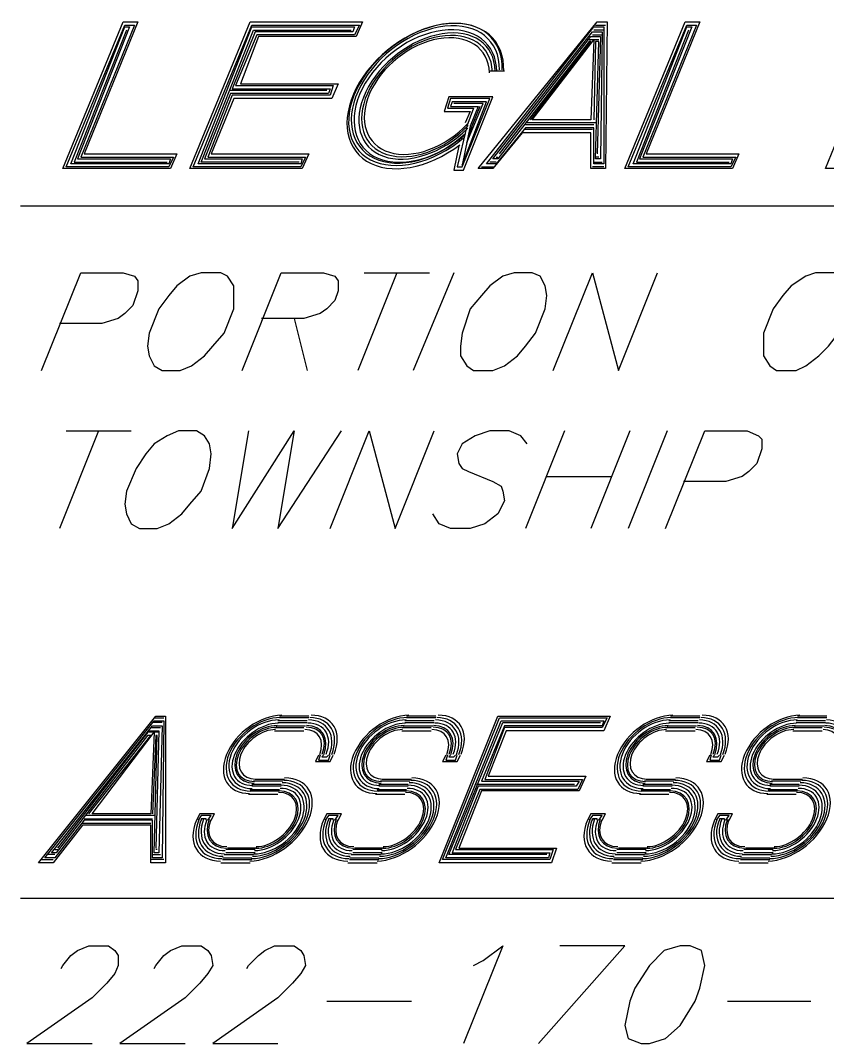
# Model space of a CAD drawing. Header units: feet. Extents: x 7 to 2308, y -319 to 1396.
# Drawn here: x 810.13 to 836.53, y 362.48 to 395.95 of the extents above; entities that cross this region are included whole.
import ezdxf

# ---------------------------------------------------------------- set-up
doc = ezdxf.new("R2010")
doc.units = ezdxf.units.FT
doc.header["$MEASUREMENT"] = 0
doc.layers.add('PDF_TBLKTXT', color=7, linetype='Continuous')

msp = doc.modelspace()

# ---------------------------------------------------------------- linework, layer by layer
at = {"layer": 'PDF_TBLKTXT', "lineweight": 30}
for points in [[(811.513, 391.108), (813.486, 395.906), (813.966, 395.906), (812.207, 391.588), (815.245, 391.588), (815.032, 391.108)], [(811.62, 391.161), (813.539, 395.799), (813.859, 395.799), (812.1, 391.481), (815.139, 391.481), (814.979, 391.161)], [(811.78, 391.268), (813.539, 395.746), (813.699, 395.746), (811.993, 391.428), (815.032, 391.428), (814.979, 391.268)], [(815.672, 391.108), (817.644, 395.906), (821.323, 395.906), (821.109, 395.426), (817.911, 395.426), (817.324, 393.88), (820.523, 393.88), (820.31, 393.4), (817.111, 393.4), (816.365, 391.588), (819.563, 391.588), (819.35, 391.108)], [(815.778, 391.161), (817.698, 395.799), (821.216, 395.799), (821.056, 395.48), (817.857, 395.48), (817.164, 393.827), (820.363, 393.827), (820.256, 393.507), (817.058, 393.507), (816.258, 391.481), (819.457, 391.481), (819.297, 391.161)], [(815.938, 391.268), (817.698, 395.746), (821.056, 395.746), (821.003, 395.586), (817.804, 395.586), (817.058, 393.72), (820.256, 393.72), (820.203, 393.56), (817.004, 393.56), (816.152, 391.428), (819.35, 391.428), (819.297, 391.268)], [(825.108, 391.108), (828.999, 395.906), (829.319, 395.906), (829.266, 391.108), (828.786, 391.108), (828.786, 392.281), (826.547, 392.281), (825.587, 391.108)], [(825.694, 391.268), (825.374, 391.268), (828.893, 395.746), (829.213, 395.746), (829.213, 391.268), (828.893, 391.268), (828.893, 392.441), (826.654, 392.441)], [(829.906, 391.108), (831.878, 395.906), (832.358, 395.906), (830.599, 391.588), (833.637, 391.588), (833.424, 391.108)], [(830.012, 391.161), (831.931, 395.799), (832.251, 395.799), (830.492, 391.481), (833.531, 391.481), (833.371, 391.161)], [(830.172, 391.268), (831.931, 395.746), (832.091, 395.746), (830.385, 391.428), (833.424, 391.428), (833.371, 391.268)], [(826.867, 392.707), (828.893, 395.32), (828.786, 392.707)], [(825.481, 393.4), (824.201, 393.4), (824.095, 393.081), (824.948, 393.081), (824.734, 392.494), (824.415, 391.161), (824.575, 391.161)], [(825.374, 393.294), (824.255, 393.294), (824.201, 393.134), (825.108, 393.134), (824.841, 392.494), (824.575, 391.215)], [(816.045, 387.696), (815.672, 387.59), (815.245, 387.27), (814.979, 386.95), (814.659, 386.523), (814.339, 385.724), (814.286, 385.297), (814.339, 384.977), (814.499, 384.658), (814.765, 384.498), (815.352, 384.498), (815.725, 384.658), (816.152, 384.977), (816.418, 385.297), (816.791, 385.724), (817.111, 386.523), (817.111, 386.95), (817.111, 387.27), (816.898, 387.59), (816.685, 387.696)], [(826.281, 387.696), (825.907, 387.59), (825.481, 387.27), (825.214, 386.95), (824.841, 386.523), (824.575, 385.724), (824.521, 385.297), (824.521, 384.977), (824.734, 384.658), (824.948, 384.498), (825.587, 384.498), (825.961, 384.658), (826.387, 384.977), (826.654, 385.297), (826.974, 385.724), (827.293, 386.523), (827.347, 386.95), (827.293, 387.27), (827.133, 387.59), (826.867, 387.696)], [(836.143, 387.696), (835.823, 387.59), (835.343, 387.27), (835.077, 386.95), (834.757, 386.523), (834.437, 385.724), (834.437, 385.297), (834.437, 384.977), (834.65, 384.658), (834.863, 384.498), (835.503, 384.498), (835.823, 384.658), (836.25, 384.977), (836.569, 385.297), (836.889, 385.724), (837.209, 386.523), (837.209, 386.95), (837.209, 387.27), (836.996, 387.59), (836.783, 387.696)], [(815.299, 382.525), (814.925, 382.365), (814.499, 382.099), (814.232, 381.779), (813.912, 381.299), (813.593, 380.553), (813.539, 380.126), (813.593, 379.806), (813.753, 379.486), (814.019, 379.327), (814.605, 379.327), (814.979, 379.486), (815.405, 379.806), (815.672, 380.126), (816.045, 380.553), (816.311, 381.299), (816.365, 381.779), (816.311, 382.099), (816.152, 382.365), (815.885, 382.525)], [(810.714, 368.398), (814.552, 373.196), (814.872, 373.196), (814.872, 368.398), (814.392, 368.398), (814.392, 369.624), (812.153, 369.624), (811.194, 368.398)], [(811.247, 368.558), (810.927, 368.558), (814.499, 373.036), (814.819, 373.036), (814.765, 368.558), (814.446, 368.558), (814.446, 369.784), (812.207, 369.784)], [(823.828, 368.398), (825.747, 373.196), (829.426, 373.196), (829.213, 372.716), (826.014, 372.716), (825.428, 371.223), (828.626, 371.223), (828.413, 370.744), (825.214, 370.744), (824.468, 368.878), (827.667, 368.878), (827.507, 368.398)], [(823.935, 368.504), (825.801, 373.142), (829.319, 373.142), (829.159, 372.823), (825.961, 372.823), (825.321, 371.117), (828.52, 371.117), (828.36, 370.797), (825.161, 370.797), (824.361, 368.824), (827.56, 368.824), (827.453, 368.504)], [(824.041, 368.558), (825.854, 373.036), (829.213, 373.036), (829.159, 372.876), (825.961, 372.876), (825.214, 371.063), (828.413, 371.063), (828.306, 370.903), (825.108, 370.903), (824.255, 368.718), (827.453, 368.718), (827.4, 368.558)], [(812.473, 369.997), (814.499, 372.663), (814.392, 369.997)], [(831.718, 365.679), (831.185, 365.519), (830.705, 365.039), (830.225, 364.293), (830.066, 363.866), (829.906, 363.067), (830.012, 362.64), (830.439, 362.48), (830.705, 362.48), (831.238, 362.64), (831.718, 363.067), (832.198, 363.866), (832.358, 364.293), (832.518, 365.039), (832.411, 365.519), (832.038, 365.679)]]:
    msp.add_lwpolyline(points, close=True, dxfattribs=at)
for points in [[(828.946, 395.799), (829.266, 395.799)], [(838.542, 391.108), (836.463, 391.108), (838.435, 395.906), (840.514, 395.906)], [(813.593, 395.64), (811.887, 391.321), (814.925, 391.321)], [(819.244, 391.321), (816.045, 391.321), (817.751, 395.64), (820.949, 395.64)], [(826.814, 392.707), (828.786, 395.266), (828.733, 395.266), (825.747, 391.428), (825.587, 391.428), (828.839, 395.586), (829.159, 395.586), (829.106, 391.428), (828.946, 391.428), (829.053, 395.266), (828.946, 395.266), (828.893, 392.707)], [(825.801, 391.588), (828.786, 395.426), (829.106, 395.426), (828.999, 391.588)], [(829.053, 395.32), (828.733, 395.32)], [(828.839, 395.48), (829.159, 395.48)], [(829.213, 395.64), (828.893, 395.64)], [(831.985, 395.64), (830.279, 391.321), (833.317, 391.321)], [(825.481, 394.307), (825.961, 394.307)], [(820.15, 393.667), (816.951, 393.667)], [(824.468, 391.854), (824.308, 391.055), (824.628, 391.055), (825.587, 393.454), (824.148, 393.454), (823.988, 392.974), (824.841, 392.974), (824.681, 392.601)], [(825.161, 393.134), (824.894, 392.494), (824.734, 391.961), (825.268, 393.241), (824.308, 393.241)], [(828.839, 392.388), (826.6, 392.388)], [(826.654, 392.548), (828.893, 392.548)], [(828.946, 392.601), (826.707, 392.601)], [(825.694, 391.321), (825.481, 391.321)], [(825.694, 391.481), (825.747, 391.481)], [(828.893, 391.321), (829.159, 391.321)], [(829.053, 391.481), (828.946, 391.481)], [(825.214, 391.161), (825.641, 391.161)], [(829.213, 391.161), (828.839, 391.161)], [(879.538, 389.882), (810.127, 389.882)], [(810.82, 384.498), (812.1, 387.696), (813.486, 387.696), (813.859, 387.59), (813.966, 387.43), (813.966, 387.11), (813.806, 386.63), (813.539, 386.363), (813.326, 386.204), (812.793, 386.044), (811.407, 386.044)], [(817.378, 384.498), (818.657, 387.696), (820.043, 387.696), (820.416, 387.59), (820.523, 387.43), (820.523, 387.11), (820.416, 386.79), (820.15, 386.523), (819.937, 386.363), (819.403, 386.204), (818.017, 386.204)], [(822.442, 387.696), (821.163, 384.498)], [(821.376, 387.696), (823.508, 387.696)], [(824.308, 387.696), (822.975, 384.498)], [(827.56, 384.498), (828.839, 387.696), (829.692, 384.498), (830.972, 387.696)], [(819.084, 386.204), (819.51, 384.498)], [(812.686, 382.525), (811.407, 379.327)], [(811.62, 382.525), (813.753, 382.525)], [(817.591, 382.525), (817.058, 379.327), (819.084, 382.525), (818.55, 379.327), (820.63, 382.525)], [(820.256, 379.327), (821.536, 382.525), (822.389, 379.327), (823.668, 382.525)], [(826.707, 382.099), (826.494, 382.365), (826.121, 382.525), (825.481, 382.525), (825.001, 382.365), (824.575, 382.099), (824.415, 381.779), (824.468, 381.459), (824.575, 381.299), (824.788, 381.192), (825.587, 380.873), (825.854, 380.713), (825.907, 380.553), (825.961, 380.233), (825.747, 379.806), (825.321, 379.486), (824.841, 379.327), (824.201, 379.327), (823.828, 379.486), (823.615, 379.806)], [(827.933, 382.525), (826.654, 379.327)], [(830.066, 382.525), (828.786, 379.327)], [(831.292, 382.525), (830.012, 379.327)], [(831.238, 379.327), (832.518, 382.525), (833.904, 382.525), (834.277, 382.365), (834.384, 382.259), (834.384, 381.939), (834.224, 381.459), (833.957, 381.192), (833.744, 381.032), (833.211, 380.873), (831.825, 380.873)], [(827.347, 381.032), (829.479, 381.032)], [(814.765, 372.983), (814.446, 372.983)], [(814.499, 373.142), (814.819, 373.142)], [(819.51, 373.036), (818.55, 373.036)], [(818.55, 372.983), (819.51, 372.983)], [(819.563, 373.196), (818.604, 373.196)], [(819.563, 373.142), (818.604, 373.142)], [(823.668, 373.036), (822.709, 373.036)], [(822.709, 372.983), (823.668, 372.983)], [(823.722, 373.196), (822.762, 373.196)], [(823.722, 373.142), (822.762, 373.142)], [(827.347, 368.664), (824.148, 368.664), (825.907, 372.983), (829.106, 372.983)], [(832.305, 373.036), (831.345, 373.036)], [(831.345, 372.983), (832.305, 372.983)], [(832.358, 373.196), (831.398, 373.196)], [(832.358, 373.142), (831.398, 373.142)], [(836.463, 373.036), (835.503, 373.036)], [(835.503, 372.983), (836.463, 372.983)], [(836.516, 373.196), (835.557, 373.196)], [(836.516, 373.142), (835.557, 373.142)], [(812.366, 369.997), (814.392, 372.556), (814.286, 372.556), (811.3, 368.718), (811.14, 368.718), (814.446, 372.876), (814.765, 372.876), (814.659, 368.718), (814.499, 368.718), (814.605, 372.556), (814.552, 372.556), (814.446, 369.997)], [(811.354, 368.878), (814.339, 372.716), (814.659, 372.716), (814.552, 368.878)], [(814.659, 372.663), (814.339, 372.663)], [(814.392, 372.823), (814.712, 372.823)], [(818.444, 372.823), (819.403, 372.823)], [(818.444, 372.716), (819.403, 372.716)], [(818.497, 372.876), (819.457, 372.876)], [(822.602, 372.823), (823.562, 372.823)], [(822.602, 372.716), (823.562, 372.716)], [(822.655, 372.876), (823.615, 372.876)], [(831.238, 372.823), (832.198, 372.823)], [(831.238, 372.716), (832.198, 372.716)], [(831.292, 372.876), (832.251, 372.876)], [(835.397, 372.823), (836.356, 372.823)], [(835.397, 372.716), (836.356, 372.716)], [(835.45, 372.876), (836.41, 372.876)], [(819.883, 371.916), (819.777, 371.703), (820.256, 371.703), (820.363, 371.916)], [(819.937, 371.916), (819.883, 371.756), (820.203, 371.756), (820.256, 371.916)], [(820.043, 371.916), (819.99, 371.863), (820.15, 371.863), (820.203, 371.916)], [(824.041, 371.916), (823.935, 371.703), (824.415, 371.703), (824.521, 371.916)], [(824.095, 371.916), (824.041, 371.756), (824.361, 371.756), (824.415, 371.916)], [(824.201, 371.916), (824.148, 371.863), (824.308, 371.863), (824.361, 371.916)], [(832.678, 371.916), (832.571, 371.703), (833.051, 371.703), (833.158, 371.916)], [(832.731, 371.916), (832.678, 371.756), (832.998, 371.756), (833.051, 371.916)], [(832.838, 371.916), (832.784, 371.863), (832.944, 371.863), (832.998, 371.916)], [(818.657, 370.957), (817.698, 370.957)], [(818.657, 370.903), (817.698, 370.903)], [(818.71, 371.063), (817.751, 371.063)], [(818.764, 371.117), (817.804, 371.117)], [(822.815, 370.957), (821.856, 370.957)], [(822.815, 370.903), (821.856, 370.903)], [(822.869, 371.063), (821.909, 371.063)], [(822.922, 371.117), (821.962, 371.117)], [(828.253, 370.957), (825.054, 370.957)], [(831.452, 370.957), (830.492, 370.957)], [(831.452, 370.903), (830.492, 370.903)], [(831.505, 371.063), (830.545, 371.063)], [(831.558, 371.117), (830.599, 371.117)], [(835.61, 370.957), (834.65, 370.957)], [(835.61, 370.903), (834.65, 370.903)], [(835.663, 371.063), (834.704, 371.063)], [(835.716, 371.117), (834.757, 371.117)], [(817.591, 370.637), (818.55, 370.637)], [(817.644, 370.797), (818.604, 370.797)], [(817.644, 370.744), (818.604, 370.744)], [(821.749, 370.637), (822.709, 370.637)], [(821.802, 370.797), (822.762, 370.797)], [(821.802, 370.744), (822.762, 370.744)], [(830.385, 370.637), (831.345, 370.637)], [(830.439, 370.797), (831.398, 370.797)], [(830.439, 370.744), (831.398, 370.744)], [(834.544, 370.637), (835.503, 370.637)], [(834.597, 370.797), (835.557, 370.797)], [(834.597, 370.744), (835.557, 370.744)], [(814.499, 369.944), (812.26, 369.944)], [(816.365, 369.784), (816.471, 369.997), (815.992, 369.997), (815.885, 369.784)], [(816.258, 369.784), (816.365, 369.944), (816.045, 369.944), (815.938, 369.784)], [(820.523, 369.784), (820.63, 369.997), (820.15, 369.997), (820.043, 369.784)], [(820.416, 369.784), (820.523, 369.944), (820.203, 369.944), (820.096, 369.784)], [(829.159, 369.784), (829.266, 369.997), (828.786, 369.997), (828.679, 369.784)], [(829.053, 369.784), (829.159, 369.944), (828.839, 369.944), (828.733, 369.784)], [(833.317, 369.784), (833.424, 369.997), (832.944, 369.997), (832.838, 369.784)], [(833.211, 369.784), (833.317, 369.944), (832.998, 369.944), (832.891, 369.784)], [(814.392, 369.677), (812.153, 369.677)], [(812.207, 369.837), (814.446, 369.837)], [(816.205, 369.784), (816.205, 369.837), (816.045, 369.837), (816.045, 369.784)], [(820.363, 369.784), (820.363, 369.837), (820.203, 369.837), (820.203, 369.784)], [(828.999, 369.784), (828.999, 369.837), (828.839, 369.837), (828.839, 369.784)], [(833.158, 369.784), (833.158, 369.837), (832.998, 369.837), (832.998, 369.784)], [(817.857, 368.878), (816.898, 368.878)], [(822.016, 368.878), (821.056, 368.878)], [(830.652, 368.878), (829.692, 368.878)], [(834.81, 368.878), (833.851, 368.878)], [(811.247, 368.664), (811.034, 368.664)], [(811.247, 368.824), (811.354, 368.824)], [(814.446, 368.664), (814.712, 368.664)], [(814.605, 368.824), (814.552, 368.824)], [(816.738, 368.558), (817.698, 368.558)], [(816.791, 368.664), (817.751, 368.664)], [(817.804, 368.824), (816.845, 368.824)], [(817.804, 368.718), (816.845, 368.718)], [(820.896, 368.558), (821.856, 368.558)], [(820.949, 368.664), (821.909, 368.664)], [(821.962, 368.824), (821.003, 368.824)], [(821.962, 368.718), (821.003, 368.718)], [(829.532, 368.558), (830.492, 368.558)], [(829.586, 368.664), (830.545, 368.664)], [(830.599, 368.824), (829.639, 368.824)], [(830.599, 368.718), (829.639, 368.718)], [(833.691, 368.558), (834.65, 368.558)], [(833.744, 368.664), (834.704, 368.664)], [(834.757, 368.824), (833.797, 368.824)], [(834.757, 368.718), (833.797, 368.718)], [(810.82, 368.504), (811.194, 368.504)], [(814.819, 368.504), (814.392, 368.504)], [(816.685, 368.398), (817.644, 368.398)], [(816.738, 368.504), (817.698, 368.504)], [(820.843, 368.398), (821.802, 368.398)], [(820.896, 368.504), (821.856, 368.504)], [(829.479, 368.398), (830.439, 368.398)], [(829.532, 368.504), (830.492, 368.504)], [(833.637, 368.398), (834.597, 368.398)], [(833.691, 368.504), (834.65, 368.504)], [(893.665, 367.225), (810.127, 367.225)], [(811.46, 364.933), (811.513, 365.039), (811.78, 365.359), (811.993, 365.519), (812.366, 365.679), (813.006, 365.679), (813.219, 365.519), (813.326, 365.359), (813.326, 365.039), (813.219, 364.773), (812.953, 364.453), (812.473, 363.973), (810.341, 362.48), (812.473, 362.48)], [(814.499, 364.933), (814.552, 365.039), (814.819, 365.359), (815.032, 365.519), (815.405, 365.679), (816.045, 365.679), (816.258, 365.519), (816.365, 365.359), (816.418, 365.039), (816.258, 364.773), (815.992, 364.453), (815.512, 363.973), (813.379, 362.48), (815.512, 362.48)], [(817.538, 364.933), (817.591, 365.039), (817.911, 365.359), (818.124, 365.519), (818.444, 365.679), (819.084, 365.679), (819.297, 365.519), (819.403, 365.359), (819.457, 365.039), (819.297, 364.773), (819.03, 364.453), (818.55, 363.973), (816.418, 362.48), (818.55, 362.48)], [(824.948, 365.039), (825.268, 365.199), (825.907, 365.679), (824.628, 362.48)], [(827.08, 362.48), (829.906, 365.679), (827.773, 365.679)], [(820.15, 363.866), (822.922, 363.866)], [(833.264, 363.866), (835.983, 363.866)]]:
    msp.add_lwpolyline(points, dxfattribs=at)
for points in [[(824.146, 395.851), (823.047, 395.767), (821.852, 394.983), (821.224, 393.935)], [(824.098, 395.847), (823.001, 395.741), (821.82, 394.935), (821.227, 393.888)], [(824.012, 395.765), (822.942, 395.645), (821.811, 394.847), (821.266, 393.828)], [(825.658, 394.296), (825.644, 395.172), (824.925, 395.676), (823.92, 395.515)], [(825.71, 394.282), (825.705, 395.207), (824.971, 395.763), (823.93, 395.63)], [(825.798, 394.338), (825.817, 395.298), (825.081, 395.886), (824.012, 395.765)], [(825.885, 394.338), (825.929, 395.333), (825.194, 395.954), (824.098, 395.847)], [(825.938, 394.293), (825.978, 395.297), (825.245, 395.934), (824.146, 395.851)], [(823.93, 395.63), (822.888, 395.496), (821.808, 394.708), (821.309, 393.719)], [(823.92, 395.515), (822.914, 395.353), (821.884, 394.567), (821.428, 393.615)], [(823.845, 395.431), (822.87, 395.26), (821.891, 394.489), (821.48, 393.568)], [(823.809, 395.355), (822.87, 395.191), (821.933, 394.447), (821.549, 393.559)], [(825.479, 394.245), (825.441, 395.059), (824.748, 395.519), (823.809, 395.355)], [(825.568, 394.287), (825.533, 395.129), (824.819, 395.603), (823.845, 395.431)], [(821.224, 393.935), (820.597, 392.886), (820.691, 391.83), (821.455, 391.353)], [(821.227, 393.888), (820.634, 392.84), (820.777, 391.816), (821.577, 391.397)], [(821.266, 393.828), (820.72, 392.809), (820.899, 391.828), (821.7, 391.447)], [(821.309, 393.719), (820.81, 392.729), (821.021, 391.792), (821.821, 391.447)], [(821.428, 393.615), (820.973, 392.663), (821.21, 391.792), (822.003, 391.509)], [(821.48, 393.568), (821.068, 392.648), (821.333, 391.82), (822.118, 391.57)], [(821.549, 393.559), (821.165, 392.672), (821.436, 391.877), (822.202, 391.641)], [(822.003, 391.509), (822.796, 391.226), (823.937, 391.605), (824.763, 392.425)], [(822.118, 391.57), (822.904, 391.319), (824.005, 391.711), (824.777, 392.517)], [(822.202, 391.641), (822.968, 391.406), (824.028, 391.793), (824.756, 392.574)], [(821.577, 391.397), (822.377, 390.979), (823.629, 391.272), (824.623, 392.11)], [(821.7, 391.447), (822.501, 391.066), (823.72, 391.381), (824.66, 392.212)], [(821.821, 391.447), (822.621, 391.101), (823.804, 391.436), (824.689, 392.258)], [(821.455, 391.353), (822.219, 390.876), (823.464, 391.095), (824.5, 391.889)], [(820.39, 371.951), (820.681, 372.658), (820.343, 373.228), (819.636, 373.223)], [(824.549, 371.951), (824.839, 372.658), (824.501, 373.228), (823.794, 373.223)], [(833.185, 371.951), (833.475, 372.658), (833.137, 373.228), (832.43, 373.223)], [(818.676, 373.223), (817.969, 373.219), (817.161, 372.642), (816.87, 371.935)], [(818.633, 373.145), (817.97, 373.146), (817.215, 372.61), (816.949, 371.946)], [(818.591, 373.066), (817.97, 373.074), (817.27, 372.577), (817.027, 371.957)], [(818.57, 372.962), (818.007, 372.958), (817.363, 372.498), (817.132, 371.936)], [(820.129, 371.95), (820.361, 372.513), (820.092, 372.966), (819.529, 372.962)], [(820.234, 371.929), (820.477, 372.55), (820.171, 373.059), (819.551, 373.066)], [(820.312, 371.94), (820.579, 372.604), (820.257, 373.143), (819.593, 373.145)], [(822.834, 373.223), (822.127, 373.219), (821.319, 372.642), (821.029, 371.935)], [(822.792, 373.145), (822.128, 373.146), (821.374, 372.61), (821.107, 371.946)], [(822.749, 373.066), (822.129, 373.074), (821.429, 372.577), (821.185, 371.957)], [(822.728, 372.962), (822.165, 372.958), (821.521, 372.498), (821.29, 371.936)], [(824.287, 371.95), (824.519, 372.513), (824.25, 372.966), (823.688, 372.962)], [(824.392, 371.929), (824.635, 372.55), (824.329, 373.059), (823.709, 373.066)], [(824.47, 371.94), (824.737, 372.604), (824.415, 373.143), (823.751, 373.145)], [(831.47, 373.223), (830.763, 373.219), (829.955, 372.642), (829.665, 371.935)], [(831.428, 373.145), (830.764, 373.146), (830.01, 372.61), (829.743, 371.946)], [(831.385, 373.066), (830.765, 373.074), (830.065, 372.577), (829.822, 371.957)], [(831.364, 372.962), (830.802, 372.958), (830.158, 372.498), (829.926, 371.936)], [(832.924, 371.95), (833.155, 372.513), (832.887, 372.966), (832.324, 372.962)], [(833.028, 371.929), (833.271, 372.55), (832.966, 373.059), (832.345, 373.066)], [(833.107, 371.94), (833.373, 372.604), (833.051, 373.143), (832.388, 373.145)], [(835.629, 373.223), (834.922, 373.219), (834.113, 372.642), (833.823, 371.935)], [(835.586, 373.145), (834.922, 373.146), (834.168, 372.61), (833.902, 371.946)], [(835.544, 373.066), (834.923, 373.074), (834.223, 372.577), (833.98, 371.957)], [(835.523, 372.962), (834.96, 372.958), (834.316, 372.498), (834.084, 371.936)], [(837.082, 371.95), (837.313, 372.513), (837.045, 372.966), (836.482, 372.962)], [(837.186, 371.929), (837.43, 372.55), (837.124, 373.059), (836.503, 373.066)], [(818.527, 372.884), (818.008, 372.885), (817.418, 372.466), (817.21, 371.946)], [(818.517, 372.831), (818.026, 372.827), (817.465, 372.427), (817.262, 371.936)], [(818.474, 372.753), (818.027, 372.755), (817.519, 372.394), (817.341, 371.947)], [(819.92, 371.939), (820.099, 372.387), (819.881, 372.751), (819.434, 372.753)], [(819.999, 371.95), (820.201, 372.441), (819.967, 372.835), (819.476, 372.831)], [(820.051, 371.939), (820.259, 372.459), (820.006, 372.882), (819.487, 372.884)], [(822.686, 372.884), (822.166, 372.885), (821.576, 372.466), (821.368, 371.946)], [(822.675, 372.831), (822.184, 372.827), (821.623, 372.427), (821.421, 371.936)], [(822.632, 372.753), (822.185, 372.755), (821.678, 372.394), (821.499, 371.947)], [(824.078, 371.939), (824.257, 372.387), (824.039, 372.751), (823.592, 372.753)], [(824.157, 371.95), (824.359, 372.441), (824.125, 372.835), (823.635, 372.831)], [(824.209, 371.939), (824.417, 372.459), (824.165, 372.882), (823.645, 372.884)], [(831.322, 372.884), (830.802, 372.885), (830.213, 372.466), (830.005, 371.946)], [(831.311, 372.831), (830.821, 372.827), (830.259, 372.427), (830.057, 371.936)], [(831.269, 372.753), (830.821, 372.755), (830.314, 372.394), (830.135, 371.947)], [(832.715, 371.939), (832.893, 372.387), (832.676, 372.751), (832.228, 372.753)], [(832.793, 371.95), (832.995, 372.441), (832.761, 372.835), (832.271, 372.831)], [(832.845, 371.939), (833.053, 372.459), (832.801, 372.882), (832.281, 372.884)], [(835.48, 372.884), (834.961, 372.885), (834.371, 372.466), (834.163, 371.946)], [(835.47, 372.831), (834.979, 372.827), (834.417, 372.427), (834.215, 371.936)], [(835.427, 372.753), (834.98, 372.755), (834.472, 372.394), (834.293, 371.947)], [(836.873, 371.939), (837.052, 372.387), (836.834, 372.751), (836.387, 372.753)], [(836.951, 371.95), (837.154, 372.441), (836.92, 372.835), (836.429, 372.831)], [(837.004, 371.939), (837.212, 372.459), (836.959, 372.882), (836.44, 372.884)], [(816.87, 371.935), (816.58, 371.228), (816.918, 370.658), (817.625, 370.663)], [(816.949, 371.946), (816.682, 371.282), (817.004, 370.743), (817.668, 370.741)], [(817.027, 371.957), (816.784, 371.336), (817.09, 370.827), (817.71, 370.82)], [(817.132, 371.936), (816.9, 371.373), (817.169, 370.92), (817.731, 370.924)], [(817.21, 371.946), (817.002, 371.427), (817.255, 371.004), (817.774, 371.002)], [(817.262, 371.936), (817.06, 371.445), (817.294, 371.051), (817.785, 371.055)], [(817.341, 371.947), (817.162, 371.499), (817.38, 371.135), (817.827, 371.133)], [(821.029, 371.935), (820.739, 371.228), (821.077, 370.658), (821.784, 370.663)], [(821.107, 371.946), (820.84, 371.282), (821.162, 370.743), (821.826, 370.741)], [(821.185, 371.957), (820.942, 371.336), (821.248, 370.827), (821.869, 370.82)], [(821.29, 371.936), (821.058, 371.373), (821.327, 370.92), (821.89, 370.924)], [(821.368, 371.946), (821.16, 371.427), (821.413, 371.004), (821.932, 371.002)], [(821.421, 371.936), (821.218, 371.445), (821.452, 371.051), (821.943, 371.055)], [(821.499, 371.947), (821.32, 371.499), (821.538, 371.135), (821.985, 371.133)], [(829.665, 371.935), (829.375, 371.228), (829.713, 370.658), (830.42, 370.663)], [(829.743, 371.946), (829.477, 371.282), (829.799, 370.743), (830.462, 370.741)], [(829.822, 371.957), (829.579, 371.336), (829.884, 370.827), (830.505, 370.82)], [(829.926, 371.936), (829.695, 371.373), (829.963, 370.92), (830.526, 370.924)], [(830.005, 371.946), (829.797, 371.427), (830.049, 371.004), (830.569, 371.002)], [(830.057, 371.936), (829.855, 371.445), (830.088, 371.051), (830.579, 371.055)], [(830.135, 371.947), (829.957, 371.499), (830.174, 371.135), (830.622, 371.133)], [(833.823, 371.935), (833.533, 371.228), (833.871, 370.658), (834.578, 370.663)], [(833.902, 371.946), (833.635, 371.282), (833.957, 370.743), (834.621, 370.741)], [(833.98, 371.957), (833.737, 371.336), (834.043, 370.827), (834.663, 370.82)], [(834.084, 371.936), (833.853, 371.373), (834.121, 370.92), (834.684, 370.924)], [(834.163, 371.946), (833.955, 371.427), (834.207, 371.004), (834.727, 371.002)], [(834.215, 371.936), (834.013, 371.445), (834.247, 371.051), (834.737, 371.055)], [(834.293, 371.947), (834.115, 371.499), (834.332, 371.135), (834.78, 371.133)], [(819.327, 369.797), (819.571, 370.417), (819.265, 370.926), (818.644, 370.934)], [(819.406, 369.808), (819.672, 370.471), (819.35, 371.011), (818.687, 371.012)], [(819.484, 369.818), (819.774, 370.525), (819.436, 371.095), (818.729, 371.091)], [(819.563, 369.829), (819.876, 370.58), (819.522, 371.179), (818.772, 371.169)], [(823.486, 369.797), (823.729, 370.417), (823.423, 370.926), (822.802, 370.934)], [(823.564, 369.808), (823.831, 370.471), (823.509, 371.011), (822.845, 371.012)], [(823.642, 369.818), (823.933, 370.525), (823.594, 371.095), (822.887, 371.091)], [(823.721, 369.829), (824.034, 370.58), (823.68, 371.179), (822.93, 371.169)], [(832.122, 369.797), (832.365, 370.417), (832.059, 370.926), (831.439, 370.934)], [(832.2, 369.808), (832.467, 370.471), (832.145, 371.011), (831.481, 371.012)], [(832.279, 369.818), (832.569, 370.525), (832.231, 371.095), (831.524, 371.091)], [(832.357, 369.829), (832.671, 370.58), (832.317, 371.179), (831.566, 371.169)], [(836.28, 369.797), (836.523, 370.417), (836.217, 370.926), (835.597, 370.934)], [(836.359, 369.808), (836.625, 370.471), (836.303, 371.011), (835.639, 371.012)], [(836.437, 369.818), (836.727, 370.525), (836.389, 371.095), (835.682, 371.091)], [(836.515, 369.829), (836.829, 370.58), (836.475, 371.179), (835.725, 371.169)], [(819.092, 369.818), (819.294, 370.308), (819.061, 370.703), (818.57, 370.699)], [(819.145, 369.807), (819.353, 370.327), (819.1, 370.749), (818.581, 370.751)], [(819.223, 369.818), (819.454, 370.381), (819.186, 370.834), (818.623, 370.83)], [(823.25, 369.818), (823.453, 370.308), (823.219, 370.703), (822.728, 370.699)], [(823.303, 369.807), (823.511, 370.327), (823.258, 370.749), (822.739, 370.751)], [(823.381, 369.818), (823.613, 370.381), (823.344, 370.834), (822.781, 370.83)], [(831.887, 369.818), (832.089, 370.308), (831.855, 370.703), (831.365, 370.699)], [(831.939, 369.807), (832.147, 370.327), (831.895, 370.749), (831.375, 370.751)], [(832.017, 369.818), (832.249, 370.381), (831.98, 370.834), (831.418, 370.83)], [(836.045, 369.818), (836.247, 370.308), (836.013, 370.703), (835.523, 370.699)], [(836.097, 369.807), (836.305, 370.327), (836.053, 370.749), (835.533, 370.751)], [(836.176, 369.818), (836.407, 370.381), (836.139, 370.834), (835.576, 370.83)], [(815.886, 369.792), (815.572, 369.042), (815.926, 368.442), (816.677, 368.452)], [(815.964, 369.803), (815.674, 369.096), (816.012, 368.526), (816.719, 368.53)], [(816.043, 369.814), (815.776, 369.15), (816.098, 368.61), (816.762, 368.609)], [(816.121, 369.824), (815.878, 369.204), (816.184, 368.695), (816.804, 368.687)], [(816.225, 369.803), (815.994, 369.24), (816.262, 368.788), (816.825, 368.792)], [(816.304, 369.814), (816.096, 369.295), (816.348, 368.872), (816.868, 368.87)], [(816.356, 369.804), (816.154, 369.313), (816.388, 368.918), (816.878, 368.922)], [(817.636, 368.452), (818.387, 368.462), (819.249, 369.079), (819.563, 369.829)], [(817.679, 368.53), (818.386, 368.535), (819.194, 369.111), (819.484, 369.818)], [(817.721, 368.609), (818.385, 368.607), (819.139, 369.144), (819.406, 369.808)], [(817.764, 368.687), (818.384, 368.679), (819.084, 369.176), (819.327, 369.797)], [(817.785, 368.792), (818.348, 368.796), (818.991, 369.255), (819.223, 369.818)], [(817.827, 368.87), (818.347, 368.868), (818.936, 369.288), (819.145, 369.807)], [(817.838, 368.922), (818.328, 368.926), (818.89, 369.327), (819.092, 369.818)], [(820.044, 369.792), (819.73, 369.042), (820.084, 368.442), (820.835, 368.452)], [(820.122, 369.803), (819.832, 369.096), (820.17, 368.526), (820.877, 368.53)], [(820.201, 369.814), (819.934, 369.15), (820.256, 368.61), (820.92, 368.609)], [(820.279, 369.824), (820.036, 369.204), (820.342, 368.695), (820.962, 368.687)], [(820.384, 369.803), (820.152, 369.24), (820.421, 368.788), (820.983, 368.792)], [(820.462, 369.814), (820.254, 369.295), (820.506, 368.872), (821.026, 368.87)], [(820.514, 369.804), (820.312, 369.313), (820.546, 368.918), (821.036, 368.922)], [(821.794, 368.452), (822.545, 368.462), (823.407, 369.079), (823.721, 369.829)], [(821.837, 368.53), (822.544, 368.535), (823.352, 369.111), (823.642, 369.818)], [(821.879, 368.609), (822.543, 368.607), (823.297, 369.144), (823.564, 369.808)], [(821.922, 368.687), (822.542, 368.679), (823.242, 369.176), (823.486, 369.797)], [(821.943, 368.792), (822.506, 368.796), (823.15, 369.255), (823.381, 369.818)], [(821.986, 368.87), (822.505, 368.868), (823.095, 369.288), (823.303, 369.807)], [(821.996, 368.922), (822.487, 368.926), (823.048, 369.327), (823.25, 369.818)], [(828.68, 369.792), (828.367, 369.042), (828.721, 368.442), (829.471, 368.452)], [(828.759, 369.803), (828.469, 369.096), (828.807, 368.526), (829.514, 368.53)], [(828.837, 369.814), (828.57, 369.15), (828.892, 368.61), (829.556, 368.609)], [(828.915, 369.824), (828.672, 369.204), (828.978, 368.695), (829.599, 368.687)], [(829.02, 369.803), (828.788, 369.24), (829.057, 368.788), (829.62, 368.792)], [(829.098, 369.814), (828.89, 369.295), (829.143, 368.872), (829.662, 368.87)], [(829.151, 369.804), (828.948, 369.313), (829.182, 368.918), (829.673, 368.922)], [(830.431, 368.452), (831.181, 368.462), (832.044, 369.079), (832.357, 369.829)], [(830.473, 368.53), (831.18, 368.535), (831.989, 369.111), (832.279, 369.818)], [(830.516, 368.609), (831.179, 368.607), (831.934, 369.144), (832.2, 369.808)], [(830.558, 368.687), (831.179, 368.679), (831.879, 369.176), (832.122, 369.797)], [(830.579, 368.792), (831.142, 368.796), (831.786, 369.255), (832.017, 369.818)], [(830.622, 368.87), (831.141, 368.868), (831.731, 369.288), (831.939, 369.807)], [(830.632, 368.922), (831.123, 368.926), (831.685, 369.327), (831.887, 369.818)], [(832.839, 369.792), (832.525, 369.042), (832.879, 368.442), (833.629, 368.452)], [(832.917, 369.803), (832.627, 369.096), (832.965, 368.526), (833.672, 368.53)], [(832.995, 369.814), (832.729, 369.15), (833.051, 368.61), (833.714, 368.609)], [(833.074, 369.824), (832.83, 369.204), (833.136, 368.695), (833.757, 368.687)], [(833.178, 369.803), (832.947, 369.24), (833.215, 368.788), (833.778, 368.792)], [(833.257, 369.814), (833.049, 369.295), (833.301, 368.872), (833.82, 368.87)], [(833.309, 369.804), (833.107, 369.313), (833.34, 368.918), (833.831, 368.922)], [(834.589, 368.452), (835.339, 368.462), (836.202, 369.079), (836.515, 369.829)], [(834.631, 368.53), (835.338, 368.535), (836.147, 369.111), (836.437, 369.818)], [(834.674, 368.609), (835.338, 368.607), (836.092, 369.144), (836.359, 369.808)], [(834.716, 368.687), (835.337, 368.679), (836.037, 369.176), (836.28, 369.797)], [(834.738, 368.792), (835.3, 368.796), (835.944, 369.255), (836.176, 369.818)], [(834.78, 368.87), (835.299, 368.868), (835.889, 369.288), (836.097, 369.807)], [(834.791, 368.922), (835.281, 368.926), (835.843, 369.327), (836.045, 369.818)]]:
    msp.add_open_spline(points, degree=3, dxfattribs=at)

doc.saveas('drawing.dxf')
